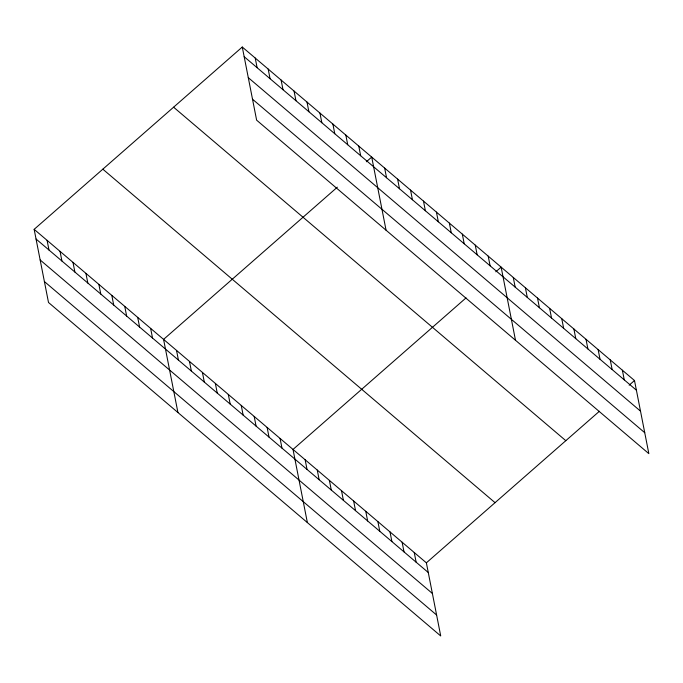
<?xml version="1.0" encoding="UTF-8"?>
<svg xmlns="http://www.w3.org/2000/svg" width="683" height="683" viewBox="0 0 683 683"><rect width="100%" height="100%" fill="white"/><g stroke="black" fill="none" stroke-linecap="round" stroke-linejoin="round"><path stroke-width="1.02" d="M34.15 229.343L426.371 562.835L440.723 635.967L48.502 302.484L34.15 229.343L242.277 47.033L634.498 380.516L648.85 453.657L256.629 120.165L242.277 47.033M337.368 187.159L163.578 339.391L177.93 412.532M366.37 161.76L371.714 157.081L386.066 230.222M466.045 297.882L293.016 449.448L307.367 522.58M495.807 271.808L501.143 267.13L515.494 340.271M426.371 562.835L599.392 411.268M629.163 385.195L634.498 380.516M244.181 56.706L636.402 390.198M248.288 77.649L640.509 411.14M252.522 99.223L644.743 432.715M173.602 107.197L565.814 440.68M102.834 169.179L495.055 502.671M36.045 239.016L428.267 572.508M40.16 259.967L432.373 593.45M44.386 281.541L436.608 615.024M622.375 370.212L624.279 379.885M610.252 359.898L612.156 369.58M598.129 349.594L600.033 359.275M586.005 339.289L587.909 348.962M573.882 328.975L575.786 338.657M561.759 318.671L563.663 328.344M549.636 308.366L551.54 318.039M537.512 298.053L539.416 307.734M525.389 287.748L527.293 297.421M513.266 277.443L515.17 287.116M488.2 256.125L490.104 265.807M475.257 245.12L477.161 254.802M462.314 234.115L464.218 243.797M449.371 223.11L451.275 232.792M436.428 212.106L438.332 221.787M423.486 201.101L425.381 210.774M410.543 190.096L412.438 199.769M397.6 179.091L399.495 188.764M384.657 168.086L386.552 177.759M358.771 146.077L360.667 155.75M345.829 135.072L347.724 144.745M332.886 124.067L334.781 133.74M414.248 552.521L416.143 562.203M319.943 113.062L321.838 122.735M402.125 542.217L404.02 551.89M307 102.057L308.895 111.73M390.002 531.903L391.897 541.585M294.057 91.052L295.952 100.725M377.878 521.599L379.774 531.28M281.114 80.048L283.01 89.721M365.755 511.294L367.65 520.967M353.632 500.98L355.527 510.662M268.171 69.043L270.067 78.716M341.509 490.676L343.404 500.357M255.229 58.038L257.124 67.711M329.385 480.371L331.281 490.044M317.262 470.058L319.157 479.739M305.139 459.753L307.034 469.426M280.073 438.443L281.968 448.116M267.13 427.438L269.025 437.111M254.187 416.434L256.082 426.107M241.244 405.429L243.139 415.102M228.301 394.415L230.197 404.097M215.358 383.411L217.254 393.092M202.416 372.406L204.311 382.087M189.473 361.401L191.368 371.082M176.53 350.396L178.425 360.078M150.636 328.386L152.54 338.068M137.693 317.382L139.597 327.063M124.75 306.377L126.654 316.058M111.807 295.372L113.711 305.053M98.864 284.367L100.768 294.049M85.921 273.362L87.825 283.044M72.979 262.357L74.882 272.039M60.036 251.353L61.931 261.034M47.093 240.348L48.988 250.029"/></g></svg>
